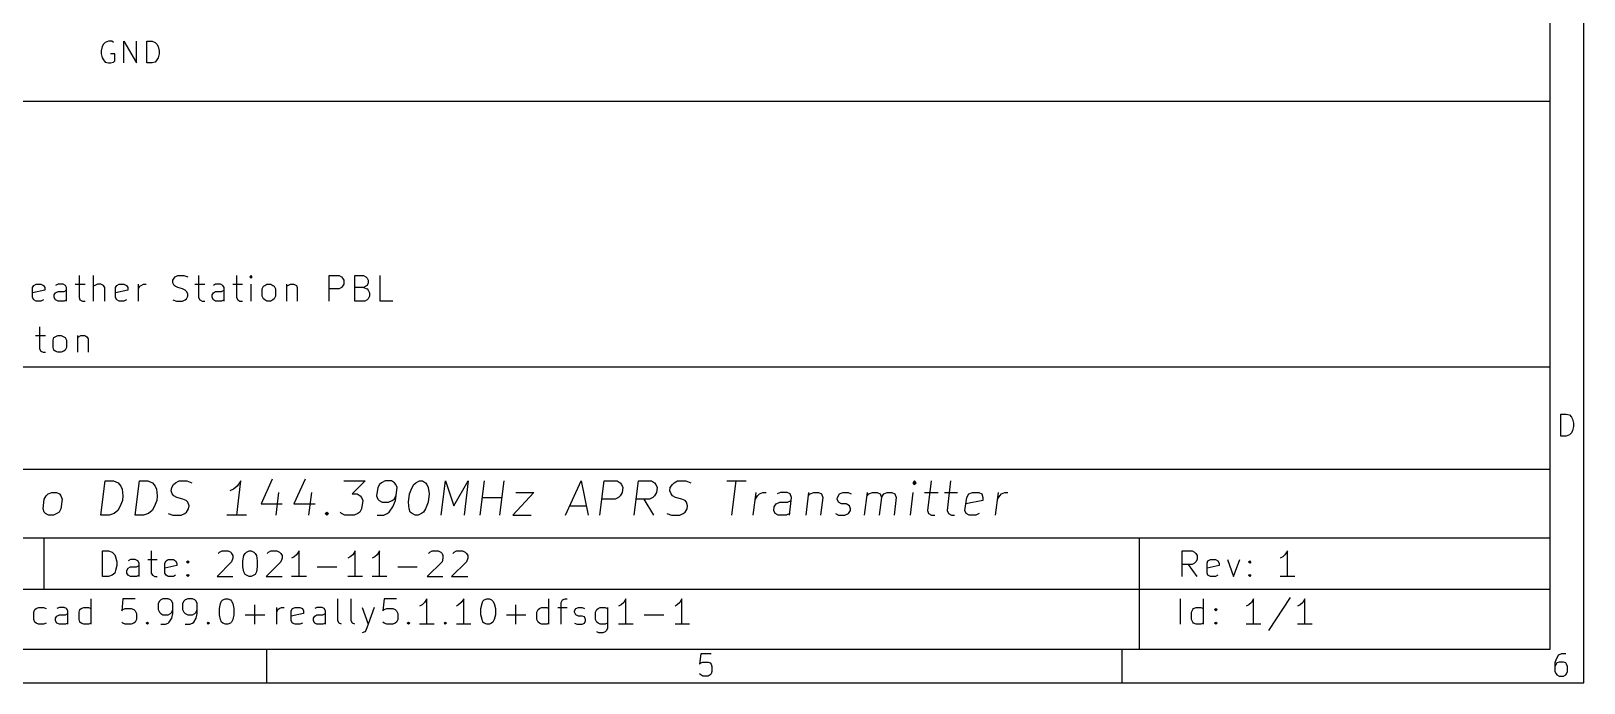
# Model space of a CAD drawing. Extents: x -2.2 to 11.3, y -7.9 to -0.4.
# Drawn here: x 7.726 to 11.299, y -7.874 to -6.373 of the extents above; entities that cross this region are included whole.
import ezdxf

# ---------------------------------------------------------------- set-up
doc = ezdxf.new("R2010")
doc.units = 0
doc.header["$MEASUREMENT"] = 0
doc.layers.add('CYAN2', color=4, linetype='CONTINUOUS')
doc.layers.add('RED2', color=1, linetype='CONTINUOUS')

msp = doc.modelspace()

# ---------------------------------------------------------------- linework, layer by layer
at = {"layer": 'CYAN2', "linetype": 'CONTINUOUS'}
for p, q in [((7.89, -6.409), (7.888, -6.419)), ((7.888, -6.419), (7.888, -6.426)), ((7.888, -6.426), (7.89, -6.435)), ((7.893, -6.404), (7.89, -6.409)), ((7.897, -6.4), (7.893, -6.404)), ((7.905, -6.397), (7.897, -6.4)), ((7.912, -6.397), (7.905, -6.397)), ((7.919, -6.426), (7.909, -6.426)), ((7.916, -6.4), (7.912, -6.397)), ((7.919, -6.442), (7.919, -6.426)), ((7.94, -6.447), (7.94, -6.397)), ((7.94, -6.397), (7.969, -6.447)), ((7.969, -6.447), (7.969, -6.397)), ((7.993, -6.447), (7.993, -6.397)), ((7.993, -6.397), (8.005, -6.397)), ((8.005, -6.397), (8.012, -6.4)), ((8.012, -6.4), (8.016, -6.404)), ((8.016, -6.404), (8.019, -6.409)), ((8.019, -6.409), (8.021, -6.419)), ((8.021, -6.426), (8.019, -6.435)), ((8.021, -6.419), (8.021, -6.426)), ((7.89, -6.435), (7.893, -6.44)), ((7.893, -6.44), (7.897, -6.445)), ((7.897, -6.445), (7.905, -6.447)), ((7.905, -6.447), (7.909, -6.447)), ((7.909, -6.447), (7.916, -6.445)), ((7.916, -6.445), (7.919, -6.442)), ((8.005, -6.447), (7.993, -6.447)), ((8.012, -6.445), (8.005, -6.447)), ((8.016, -6.44), (8.012, -6.445)), ((8.019, -6.435), (8.016, -6.44))]:
    msp.add_line(p, q, dxfattribs=at)
at = {"layer": 'RED2', "linetype": 'CONTINUOUS'}
for p, q in [((11.299, -7.874), (11.299, -0.394)), ((11.221, -7.796), (11.221, -0.472)), ((11.221, -6.536), (6.969, -6.536)), ((11.221, -7.796), (11.221, -6.536)), ((7.73, -6.964), (7.733, -6.959)), ((7.73, -6.987), (7.73, -6.964)), ((7.733, -6.959), (7.738, -6.956)), ((7.738, -6.956), (7.749, -6.956)), ((7.749, -6.956), (7.755, -6.959)), ((7.755, -6.959), (7.758, -6.964)), ((7.758, -6.964), (7.758, -6.97)), ((7.789, -6.956), (7.783, -6.959)), ((7.8, -6.956), (7.789, -6.956)), ((7.806, -6.959), (7.8, -6.956)), ((7.808, -6.964), (7.806, -6.959)), ((7.808, -6.995), (7.808, -6.964)), ((7.828, -6.956), (7.851, -6.956)), ((7.837, -6.936), (7.837, -6.987)), ((7.87, -6.995), (7.87, -6.936)), ((7.873, -6.959), (7.87, -6.961)), ((7.879, -6.956), (7.873, -6.959)), ((7.887, -6.956), (7.879, -6.956)), ((7.893, -6.959), (7.887, -6.956)), ((7.896, -6.964), (7.893, -6.959)), ((7.896, -6.995), (7.896, -6.964)), ((7.921, -6.964), (7.924, -6.959)), ((7.921, -6.987), (7.921, -6.964)), ((7.924, -6.959), (7.929, -6.956)), ((7.929, -6.956), (7.94, -6.956)), ((7.94, -6.956), (7.946, -6.959)), ((7.946, -6.959), (7.949, -6.964)), ((7.949, -6.964), (7.949, -6.97)), ((7.974, -6.995), (7.974, -6.956)), ((7.974, -6.967), (7.977, -6.961)), ((7.977, -6.961), (7.98, -6.959)), ((7.98, -6.959), (7.985, -6.956)), ((7.985, -6.956), (7.991, -6.956)), ((8.053, -6.947), (8.056, -6.942)), ((8.053, -6.953), (8.053, -6.947)), ((8.056, -6.959), (8.053, -6.953)), ((8.056, -6.942), (8.058, -6.939)), ((8.058, -6.961), (8.056, -6.959)), ((8.058, -6.939), (8.064, -6.936)), ((8.064, -6.964), (8.058, -6.961)), ((8.064, -6.936), (8.078, -6.936)), ((8.075, -6.967), (8.064, -6.964)), ((8.078, -6.936), (8.087, -6.939)), ((8.103, -6.956), (8.126, -6.956)), ((8.112, -6.936), (8.112, -6.987)), ((8.151, -6.956), (8.146, -6.959)), ((8.162, -6.956), (8.151, -6.956)), ((8.168, -6.959), (8.162, -6.956)), ((8.171, -6.964), (8.168, -6.959)), ((8.171, -6.995), (8.171, -6.964)), ((8.191, -6.956), (8.213, -6.956)), ((8.199, -6.936), (8.199, -6.987)), ((8.233, -6.936), (8.23, -6.939)), ((8.23, -6.939), (8.233, -6.942)), ((8.235, -6.939), (8.233, -6.936)), ((8.233, -6.936), (8.233, -6.942)), ((8.233, -6.942), (8.235, -6.939)), ((8.233, -6.995), (8.233, -6.956)), ((8.258, -6.967), (8.261, -6.961)), ((8.261, -6.961), (8.264, -6.959)), ((8.264, -6.959), (8.269, -6.956)), ((8.269, -6.956), (8.278, -6.956)), ((8.278, -6.956), (8.283, -6.959)), ((8.283, -6.959), (8.286, -6.961)), ((8.286, -6.961), (8.289, -6.967)), ((8.314, -6.956), (8.314, -6.995)), ((8.314, -6.961), (8.317, -6.959)), ((8.317, -6.959), (8.323, -6.956)), ((8.323, -6.956), (8.331, -6.956)), ((8.331, -6.956), (8.337, -6.959)), ((8.337, -6.959), (8.339, -6.964)), ((8.339, -6.964), (8.339, -6.995)), ((8.412, -6.995), (8.412, -6.936)), ((8.412, -6.936), (8.435, -6.936)), ((8.435, -6.936), (8.441, -6.939)), ((8.441, -6.964), (8.435, -6.967)), ((8.441, -6.939), (8.443, -6.942)), ((8.443, -6.961), (8.441, -6.964)), ((8.443, -6.942), (8.446, -6.947)), ((8.446, -6.956), (8.443, -6.961)), ((8.446, -6.947), (8.446, -6.956)), ((8.471, -6.995), (8.471, -6.936)), ((8.471, -6.936), (8.491, -6.936)), ((8.491, -6.964), (8.471, -6.964)), ((8.491, -6.936), (8.497, -6.939)), ((8.497, -6.961), (8.491, -6.964)), ((8.491, -6.964), (8.5, -6.967)), ((8.497, -6.939), (8.5, -6.942)), ((8.5, -6.959), (8.497, -6.961)), ((8.5, -6.942), (8.502, -6.947)), ((8.502, -6.953), (8.5, -6.959)), ((8.502, -6.947), (8.502, -6.953)), ((8.53, -6.995), (8.53, -6.936)), ((7.758, -6.97), (7.73, -6.976)), ((7.733, -6.992), (7.73, -6.987)), ((7.738, -6.995), (7.733, -6.992)), ((7.749, -6.995), (7.738, -6.995)), ((7.755, -6.992), (7.749, -6.995)), ((7.78, -6.981), (7.783, -6.976)), ((7.78, -6.987), (7.78, -6.981)), ((7.783, -6.992), (7.78, -6.987)), ((7.783, -6.976), (7.789, -6.973)), ((7.789, -6.995), (7.783, -6.992)), ((7.789, -6.973), (7.803, -6.973)), ((7.803, -6.995), (7.789, -6.995)), ((7.803, -6.973), (7.808, -6.97)), ((7.808, -6.992), (7.803, -6.995)), ((7.837, -6.987), (7.839, -6.992)), ((7.839, -6.992), (7.845, -6.995)), ((7.845, -6.995), (7.851, -6.995)), ((7.949, -6.97), (7.921, -6.976)), ((7.924, -6.992), (7.921, -6.987)), ((7.929, -6.995), (7.924, -6.992)), ((7.94, -6.995), (7.929, -6.995)), ((7.946, -6.992), (7.94, -6.995)), ((8.053, -6.992), (8.061, -6.995)), ((8.061, -6.995), (8.075, -6.995)), ((8.081, -6.97), (8.075, -6.967)), ((8.075, -6.995), (8.081, -6.992)), ((8.084, -6.973), (8.081, -6.97)), ((8.081, -6.992), (8.084, -6.99)), ((8.087, -6.978), (8.084, -6.973)), ((8.084, -6.99), (8.087, -6.984)), ((8.087, -6.984), (8.087, -6.978)), ((8.112, -6.987), (8.115, -6.992)), ((8.115, -6.992), (8.12, -6.995)), ((8.12, -6.995), (8.126, -6.995)), ((8.143, -6.981), (8.146, -6.976)), ((8.143, -6.987), (8.143, -6.981)), ((8.146, -6.992), (8.143, -6.987)), ((8.146, -6.976), (8.151, -6.973)), ((8.151, -6.995), (8.146, -6.992)), ((8.151, -6.973), (8.165, -6.973)), ((8.165, -6.995), (8.151, -6.995)), ((8.165, -6.973), (8.171, -6.97)), ((8.171, -6.992), (8.165, -6.995)), ((8.199, -6.987), (8.202, -6.992)), ((8.202, -6.992), (8.207, -6.995)), ((8.207, -6.995), (8.213, -6.995)), ((8.258, -6.984), (8.258, -6.967)), ((8.261, -6.99), (8.258, -6.984)), ((8.264, -6.992), (8.261, -6.99)), ((8.269, -6.995), (8.264, -6.992)), ((8.278, -6.995), (8.269, -6.995)), ((8.283, -6.992), (8.278, -6.995)), ((8.286, -6.99), (8.283, -6.992)), ((8.289, -6.984), (8.286, -6.99)), ((8.289, -6.967), (8.289, -6.984)), ((8.435, -6.967), (8.412, -6.967)), ((8.494, -6.995), (8.471, -6.995)), ((8.5, -6.992), (8.494, -6.995)), ((8.5, -6.967), (8.502, -6.97)), ((8.502, -6.99), (8.5, -6.992)), ((8.502, -6.97), (8.505, -6.976)), ((8.505, -6.984), (8.502, -6.99)), ((8.505, -6.976), (8.505, -6.984)), ((8.559, -6.995), (8.53, -6.995)), ((7.746, -7.054), (7.746, -7.105)), ((7.737, -7.074), (7.76, -7.074)), ((7.746, -7.105), (7.749, -7.11)), ((7.777, -7.085), (7.779, -7.079)), ((7.777, -7.102), (7.777, -7.085)), ((7.779, -7.108), (7.777, -7.102)), ((7.779, -7.079), (7.782, -7.077)), ((7.782, -7.11), (7.779, -7.108)), ((7.782, -7.077), (7.788, -7.074)), ((7.788, -7.074), (7.796, -7.074)), ((7.796, -7.074), (7.802, -7.077)), ((7.802, -7.077), (7.805, -7.079)), ((7.805, -7.108), (7.802, -7.11)), ((7.805, -7.079), (7.808, -7.085)), ((7.808, -7.102), (7.805, -7.108)), ((7.808, -7.085), (7.808, -7.102)), ((7.833, -7.074), (7.833, -7.113)), ((7.833, -7.079), (7.836, -7.077)), ((7.836, -7.077), (7.841, -7.074)), ((7.841, -7.074), (7.85, -7.074)), ((7.85, -7.074), (7.855, -7.077)), ((7.855, -7.077), (7.858, -7.082)), ((7.858, -7.082), (7.858, -7.113)), ((7.749, -7.11), (7.754, -7.113)), ((7.754, -7.113), (7.76, -7.113)), ((7.788, -7.113), (7.782, -7.11)), ((7.796, -7.113), (7.788, -7.113)), ((7.802, -7.11), (7.796, -7.113)), ((6.969, -7.146), (11.221, -7.146)), ((11.246, -7.306), (11.246, -7.255)), ((11.246, -7.255), (11.258, -7.255)), ((11.258, -7.255), (11.266, -7.257)), ((11.266, -7.257), (11.27, -7.262)), ((11.27, -7.262), (11.273, -7.267)), ((11.273, -7.267), (11.275, -7.276)), ((11.275, -7.284), (11.273, -7.293)), ((11.275, -7.276), (11.275, -7.284)), ((11.258, -7.306), (11.246, -7.306)), ((11.266, -7.303), (11.258, -7.306)), ((11.27, -7.298), (11.266, -7.303)), ((11.273, -7.293), (11.27, -7.298)), ((6.969, -7.382), (11.221, -7.382)), ((7.887, -7.488), (7.897, -7.409)), ((7.897, -7.409), (7.916, -7.409)), ((7.916, -7.409), (7.927, -7.413)), ((7.927, -7.413), (7.933, -7.421)), ((7.933, -7.421), (7.936, -7.428)), ((7.936, -7.428), (7.938, -7.443)), ((7.966, -7.488), (7.976, -7.409)), ((7.976, -7.409), (7.995, -7.409)), ((7.995, -7.409), (8.006, -7.413)), ((8.006, -7.413), (8.012, -7.421)), ((8.012, -7.421), (8.015, -7.428)), ((8.015, -7.428), (8.017, -7.443)), ((8.049, -7.432), (8.05, -7.424)), ((8.05, -7.424), (8.054, -7.417)), ((8.054, -7.417), (8.059, -7.413)), ((8.059, -7.413), (8.067, -7.409)), ((8.067, -7.409), (8.085, -7.409)), ((8.085, -7.409), (8.096, -7.413)), ((8.192, -7.428), (8.184, -7.432)), ((8.201, -7.421), (8.192, -7.428)), ((8.2, -7.488), (8.209, -7.409)), ((8.209, -7.409), (8.201, -7.421)), ((8.281, -7.405), (8.256, -7.462)), ((8.357, -7.405), (8.331, -7.462)), ((8.446, -7.409), (8.495, -7.409)), ((8.495, -7.409), (8.465, -7.439)), ((8.524, -7.424), (8.521, -7.443)), ((8.528, -7.417), (8.524, -7.424)), ((8.533, -7.413), (8.528, -7.417)), ((8.541, -7.409), (8.533, -7.413)), ((8.556, -7.409), (8.541, -7.409)), ((8.563, -7.413), (8.556, -7.409)), ((8.566, -7.417), (8.563, -7.413)), ((8.565, -7.454), (8.569, -7.424)), ((8.569, -7.424), (8.566, -7.417)), ((8.597, -7.439), (8.603, -7.424)), ((8.603, -7.424), (8.607, -7.417)), ((8.607, -7.417), (8.612, -7.413)), ((8.612, -7.413), (8.62, -7.409)), ((8.62, -7.409), (8.627, -7.409)), ((8.627, -7.409), (8.634, -7.413)), ((8.634, -7.413), (8.637, -7.417)), ((8.637, -7.417), (8.64, -7.424)), ((8.64, -7.424), (8.642, -7.439)), ((8.67, -7.488), (8.68, -7.409)), ((8.68, -7.409), (8.699, -7.466)), ((8.699, -7.466), (8.732, -7.409)), ((8.732, -7.409), (8.723, -7.488)), ((8.76, -7.488), (8.77, -7.409)), ((8.805, -7.488), (8.815, -7.409)), ((8.956, -7.488), (8.992, -7.409)), ((8.992, -7.409), (9.008, -7.488)), ((9.035, -7.488), (9.045, -7.409)), ((9.045, -7.409), (9.075, -7.409)), ((9.075, -7.409), (9.082, -7.413)), ((9.082, -7.413), (9.085, -7.417)), ((9.085, -7.417), (9.088, -7.424)), ((9.088, -7.424), (9.086, -7.436)), ((9.114, -7.488), (9.124, -7.409)), ((9.124, -7.409), (9.154, -7.409)), ((9.154, -7.409), (9.161, -7.413)), ((9.161, -7.413), (9.164, -7.417)), ((9.164, -7.417), (9.167, -7.424)), ((9.167, -7.424), (9.165, -7.436)), ((9.196, -7.432), (9.197, -7.424)), ((9.197, -7.424), (9.202, -7.417)), ((9.202, -7.417), (9.206, -7.413)), ((9.206, -7.413), (9.214, -7.409)), ((9.214, -7.409), (9.233, -7.409)), ((9.233, -7.409), (9.244, -7.413)), ((9.327, -7.409), (9.372, -7.409)), ((9.339, -7.488), (9.349, -7.409)), ((9.759, -7.409), (9.755, -7.413)), ((9.755, -7.413), (9.758, -7.417)), ((9.759, -7.409), (9.758, -7.417)), ((9.758, -7.417), (9.763, -7.413)), ((9.763, -7.413), (9.759, -7.409)), ((9.797, -7.409), (9.789, -7.477)), ((9.842, -7.409), (9.834, -7.477)), ((7.754, -7.473), (7.757, -7.451)), ((7.757, -7.451), (7.761, -7.443)), ((7.761, -7.443), (7.766, -7.439)), ((7.766, -7.439), (7.774, -7.436)), ((7.774, -7.436), (7.785, -7.436)), ((7.785, -7.436), (7.792, -7.439)), ((7.792, -7.439), (7.795, -7.443)), ((7.795, -7.443), (7.798, -7.451)), ((7.798, -7.451), (7.795, -7.473)), ((7.937, -7.454), (7.931, -7.469)), ((7.938, -7.443), (7.937, -7.454)), ((8.016, -7.454), (8.01, -7.469)), ((8.017, -7.443), (8.016, -7.454)), ((8.051, -7.439), (8.049, -7.432)), ((8.055, -7.443), (8.051, -7.439)), ((8.062, -7.447), (8.055, -7.443)), ((8.076, -7.451), (8.062, -7.447)), ((8.083, -7.454), (8.076, -7.451)), ((8.087, -7.458), (8.083, -7.454)), ((8.09, -7.466), (8.087, -7.458)), ((8.089, -7.473), (8.09, -7.466)), ((8.256, -7.462), (8.304, -7.462)), ((8.296, -7.436), (8.29, -7.488)), ((8.331, -7.462), (8.38, -7.462)), ((8.372, -7.436), (8.365, -7.488)), ((8.465, -7.439), (8.477, -7.439)), ((8.477, -7.439), (8.484, -7.443)), ((8.484, -7.443), (8.487, -7.447)), ((8.487, -7.447), (8.49, -7.454)), ((8.49, -7.454), (8.487, -7.473)), ((8.521, -7.443), (8.524, -7.451)), ((8.524, -7.451), (8.527, -7.454)), ((8.527, -7.454), (8.534, -7.458)), ((8.534, -7.458), (8.549, -7.458)), ((8.549, -7.458), (8.557, -7.454)), ((8.557, -7.454), (8.562, -7.451)), ((8.559, -7.469), (8.565, -7.454)), ((8.562, -7.451), (8.566, -7.443)), ((8.595, -7.458), (8.597, -7.439)), ((8.596, -7.473), (8.595, -7.458)), ((8.64, -7.458), (8.634, -7.473)), ((8.642, -7.439), (8.64, -7.458)), ((8.765, -7.447), (8.81, -7.447)), ((8.883, -7.436), (8.835, -7.488)), ((8.842, -7.436), (8.883, -7.436)), ((8.966, -7.466), (9.004, -7.466)), ((9.07, -7.451), (9.039, -7.451)), ((9.078, -7.447), (9.07, -7.451)), ((9.082, -7.443), (9.078, -7.447)), ((9.086, -7.436), (9.082, -7.443)), ((9.149, -7.451), (9.118, -7.451)), ((9.159, -7.488), (9.137, -7.451)), ((9.157, -7.447), (9.149, -7.451)), ((9.161, -7.443), (9.157, -7.447)), ((9.165, -7.436), (9.161, -7.443)), ((9.199, -7.439), (9.196, -7.432)), ((9.202, -7.443), (9.199, -7.439)), ((9.209, -7.447), (9.202, -7.443)), ((9.224, -7.451), (9.209, -7.447)), ((9.231, -7.454), (9.224, -7.451)), ((9.234, -7.458), (9.231, -7.454)), ((9.237, -7.466), (9.234, -7.458)), ((9.236, -7.473), (9.237, -7.466)), ((9.388, -7.488), (9.395, -7.436)), ((9.393, -7.451), (9.398, -7.443)), ((9.398, -7.443), (9.402, -7.439)), ((9.402, -7.439), (9.41, -7.436)), ((9.41, -7.436), (9.418, -7.436)), ((9.436, -7.469), (9.441, -7.462)), ((9.441, -7.462), (9.449, -7.458)), ((9.451, -7.436), (9.443, -7.439)), ((9.449, -7.458), (9.467, -7.458)), ((9.466, -7.436), (9.451, -7.436)), ((9.473, -7.439), (9.466, -7.436)), ((9.467, -7.458), (9.475, -7.454)), ((9.471, -7.488), (9.476, -7.447)), ((9.476, -7.447), (9.473, -7.439)), ((9.515, -7.436), (9.509, -7.488)), ((9.514, -7.443), (9.519, -7.439)), ((9.519, -7.439), (9.527, -7.436)), ((9.527, -7.436), (9.538, -7.436)), ((9.538, -7.436), (9.545, -7.439)), ((9.548, -7.447), (9.543, -7.488)), ((9.545, -7.439), (9.548, -7.447)), ((9.581, -7.451), (9.582, -7.447)), ((9.584, -7.458), (9.581, -7.451)), ((9.582, -7.447), (9.586, -7.439)), ((9.591, -7.462), (9.584, -7.458)), ((9.586, -7.439), (9.594, -7.436)), ((9.602, -7.462), (9.591, -7.462)), ((9.594, -7.436), (9.606, -7.436)), ((9.609, -7.466), (9.602, -7.462)), ((9.606, -7.436), (9.613, -7.439)), ((9.612, -7.473), (9.609, -7.466)), ((9.644, -7.488), (9.651, -7.436)), ((9.65, -7.443), (9.654, -7.439)), ((9.654, -7.439), (9.662, -7.436)), ((9.662, -7.436), (9.673, -7.436)), ((9.673, -7.436), (9.68, -7.439)), ((9.683, -7.447), (9.678, -7.488)), ((9.68, -7.439), (9.683, -7.447)), ((9.683, -7.447), (9.688, -7.439)), ((9.688, -7.439), (9.696, -7.436)), ((9.696, -7.436), (9.707, -7.436)), ((9.707, -7.436), (9.714, -7.439)), ((9.717, -7.447), (9.712, -7.488)), ((9.714, -7.439), (9.717, -7.447)), ((9.75, -7.488), (9.756, -7.436)), ((9.782, -7.436), (9.813, -7.436)), ((9.828, -7.436), (9.858, -7.436)), ((9.875, -7.477), (9.879, -7.447)), ((9.916, -7.454), (9.877, -7.462)), ((9.879, -7.447), (9.884, -7.439)), ((9.884, -7.439), (9.892, -7.436)), ((9.892, -7.436), (9.907, -7.436)), ((9.907, -7.436), (9.914, -7.439)), ((9.914, -7.439), (9.916, -7.447)), ((9.916, -7.447), (9.916, -7.454)), ((9.945, -7.488), (9.952, -7.436)), ((9.95, -7.451), (9.955, -7.443)), ((9.955, -7.443), (9.959, -7.439)), ((9.959, -7.439), (9.967, -7.436)), ((9.967, -7.436), (9.974, -7.436)), ((7.757, -7.481), (7.754, -7.473)), ((7.76, -7.484), (7.757, -7.481)), ((7.767, -7.488), (7.76, -7.484)), ((7.778, -7.488), (7.767, -7.488)), ((7.786, -7.484), (7.778, -7.488)), ((7.791, -7.481), (7.786, -7.484)), ((7.795, -7.473), (7.791, -7.481)), ((7.906, -7.488), (7.887, -7.488)), ((7.918, -7.484), (7.906, -7.488)), ((7.926, -7.477), (7.918, -7.484)), ((7.931, -7.469), (7.926, -7.477)), ((7.985, -7.488), (7.966, -7.488)), ((7.997, -7.484), (7.985, -7.488)), ((8.005, -7.477), (7.997, -7.484)), ((8.01, -7.469), (8.005, -7.477)), ((8.042, -7.484), (8.053, -7.488)), ((8.053, -7.488), (8.072, -7.488)), ((8.072, -7.488), (8.08, -7.484)), ((8.08, -7.484), (8.084, -7.481)), ((8.084, -7.481), (8.089, -7.473)), ((8.222, -7.488), (8.177, -7.488)), ((8.403, -7.484), (8.407, -7.481)), ((8.407, -7.488), (8.403, -7.484)), ((8.407, -7.481), (8.411, -7.484)), ((8.407, -7.481), (8.407, -7.488)), ((8.411, -7.484), (8.407, -7.488)), ((8.441, -7.484), (8.438, -7.481)), ((8.448, -7.488), (8.441, -7.484)), ((8.47, -7.488), (8.448, -7.488)), ((8.478, -7.484), (8.47, -7.488)), ((8.483, -7.481), (8.478, -7.484)), ((8.487, -7.473), (8.483, -7.481)), ((8.523, -7.488), (8.538, -7.488)), ((8.538, -7.488), (8.546, -7.484)), ((8.546, -7.484), (8.55, -7.481)), ((8.55, -7.481), (8.559, -7.469)), ((8.599, -7.481), (8.596, -7.473)), ((8.603, -7.484), (8.599, -7.481)), ((8.61, -7.488), (8.603, -7.484)), ((8.617, -7.488), (8.61, -7.488)), ((8.625, -7.484), (8.617, -7.488)), ((8.629, -7.481), (8.625, -7.484)), ((8.634, -7.473), (8.629, -7.481)), ((8.835, -7.488), (8.877, -7.488)), ((9.189, -7.484), (9.2, -7.488)), ((9.2, -7.488), (9.219, -7.488)), ((9.219, -7.488), (9.227, -7.484)), ((9.227, -7.484), (9.231, -7.481)), ((9.231, -7.481), (9.236, -7.473)), ((9.435, -7.477), (9.436, -7.469)), ((9.438, -7.484), (9.435, -7.477)), ((9.445, -7.488), (9.438, -7.484)), ((9.464, -7.488), (9.445, -7.488)), ((9.472, -7.484), (9.464, -7.488)), ((9.577, -7.484), (9.584, -7.488)), ((9.584, -7.488), (9.599, -7.488)), ((9.599, -7.488), (9.607, -7.484)), ((9.607, -7.484), (9.612, -7.477)), ((9.612, -7.477), (9.612, -7.473)), ((9.789, -7.477), (9.791, -7.484)), ((9.791, -7.484), (9.798, -7.488)), ((9.798, -7.488), (9.806, -7.488)), ((9.834, -7.477), (9.837, -7.484)), ((9.837, -7.484), (9.844, -7.488)), ((9.844, -7.488), (9.851, -7.488)), ((9.878, -7.484), (9.875, -7.477)), ((9.885, -7.488), (9.878, -7.484)), ((9.9, -7.488), (9.885, -7.488)), ((9.908, -7.484), (9.9, -7.488)), ((6.969, -7.54), (11.221, -7.54)), ((7.756, -7.54), (7.756, -7.658)), ((7.891, -7.629), (7.891, -7.57)), ((7.891, -7.57), (7.905, -7.57)), ((7.905, -7.57), (7.913, -7.573)), ((7.913, -7.573), (7.919, -7.579)), ((8.003, -7.57), (8.003, -7.621)), ((8.157, -7.576), (8.16, -7.573)), ((8.16, -7.573), (8.166, -7.57)), ((8.166, -7.57), (8.18, -7.57)), ((8.18, -7.57), (8.186, -7.573)), ((8.186, -7.573), (8.188, -7.576)), ((8.219, -7.576), (8.222, -7.573)), ((8.222, -7.573), (8.228, -7.57)), ((8.228, -7.57), (8.233, -7.57)), ((8.233, -7.57), (8.239, -7.573)), ((8.239, -7.573), (8.242, -7.576)), ((8.27, -7.576), (8.273, -7.573)), ((8.273, -7.573), (8.278, -7.57)), ((8.278, -7.57), (8.292, -7.57)), ((8.292, -7.57), (8.298, -7.573)), ((8.298, -7.573), (8.301, -7.576)), ((8.343, -7.57), (8.337, -7.579)), ((8.343, -7.629), (8.343, -7.57)), ((8.472, -7.57), (8.467, -7.579)), ((8.472, -7.629), (8.472, -7.57)), ((8.528, -7.57), (8.523, -7.579)), ((8.528, -7.629), (8.528, -7.57)), ((8.641, -7.576), (8.644, -7.573)), ((8.644, -7.573), (8.649, -7.57)), ((8.649, -7.57), (8.663, -7.57)), ((8.663, -7.57), (8.669, -7.573)), ((8.669, -7.573), (8.672, -7.576)), ((8.697, -7.576), (8.7, -7.573)), ((8.7, -7.573), (8.705, -7.57)), ((8.705, -7.57), (8.719, -7.57)), ((8.719, -7.57), (8.725, -7.573)), ((8.725, -7.573), (8.728, -7.576)), ((10.276, -7.54), (10.276, -7.796)), ((10.375, -7.629), (10.375, -7.57)), ((10.375, -7.57), (10.398, -7.57)), ((10.398, -7.57), (10.403, -7.573)), ((10.403, -7.573), (10.406, -7.576)), ((10.617, -7.57), (10.611, -7.579)), ((10.617, -7.629), (10.617, -7.57)), ((7.919, -7.579), (7.921, -7.584)), ((7.921, -7.584), (7.924, -7.595)), ((7.924, -7.604), (7.921, -7.615)), ((7.924, -7.595), (7.924, -7.604)), ((7.955, -7.59), (7.95, -7.593)), ((7.95, -7.61), (7.955, -7.607)), ((7.966, -7.59), (7.955, -7.59)), ((7.955, -7.607), (7.969, -7.607)), ((7.972, -7.593), (7.966, -7.59)), ((7.969, -7.607), (7.975, -7.604)), ((7.975, -7.598), (7.972, -7.593)), ((7.975, -7.629), (7.975, -7.598)), ((7.995, -7.59), (8.017, -7.59)), ((8.034, -7.598), (8.037, -7.593)), ((8.034, -7.621), (8.034, -7.598)), ((8.062, -7.604), (8.034, -7.61)), ((8.037, -7.593), (8.042, -7.59)), ((8.042, -7.59), (8.054, -7.59)), ((8.054, -7.59), (8.059, -7.593)), ((8.059, -7.593), (8.062, -7.598)), ((8.062, -7.598), (8.062, -7.604)), ((8.084, -7.595), (8.087, -7.593)), ((8.087, -7.598), (8.084, -7.595)), ((8.087, -7.593), (8.09, -7.595)), ((8.087, -7.593), (8.087, -7.598)), ((8.09, -7.595), (8.087, -7.598)), ((8.188, -7.595), (8.155, -7.629)), ((8.188, -7.576), (8.191, -7.581)), ((8.191, -7.587), (8.188, -7.595)), ((8.191, -7.581), (8.191, -7.587)), ((8.214, -7.593), (8.216, -7.581)), ((8.214, -7.607), (8.214, -7.593)), ((8.216, -7.618), (8.214, -7.607)), ((8.216, -7.581), (8.219, -7.576)), ((8.242, -7.576), (8.245, -7.581)), ((8.245, -7.581), (8.247, -7.593)), ((8.247, -7.607), (8.245, -7.618)), ((8.247, -7.593), (8.247, -7.607)), ((8.301, -7.595), (8.267, -7.629)), ((8.301, -7.576), (8.304, -7.581)), ((8.304, -7.587), (8.301, -7.595)), ((8.304, -7.581), (8.304, -7.587)), ((8.332, -7.584), (8.326, -7.587)), ((8.337, -7.579), (8.332, -7.584)), ((8.385, -7.607), (8.43, -7.607)), ((8.461, -7.584), (8.455, -7.587)), ((8.467, -7.579), (8.461, -7.584)), ((8.517, -7.584), (8.511, -7.587)), ((8.523, -7.579), (8.517, -7.584)), ((8.57, -7.607), (8.615, -7.607)), ((8.672, -7.595), (8.638, -7.629)), ((8.672, -7.576), (8.674, -7.581)), ((8.674, -7.587), (8.672, -7.595)), ((8.674, -7.581), (8.674, -7.587)), ((8.728, -7.595), (8.694, -7.629)), ((8.728, -7.576), (8.731, -7.581)), ((8.731, -7.587), (8.728, -7.595)), ((8.731, -7.581), (8.731, -7.587)), ((10.398, -7.601), (10.375, -7.601)), ((10.409, -7.629), (10.389, -7.601)), ((10.403, -7.598), (10.398, -7.601)), ((10.406, -7.595), (10.403, -7.598)), ((10.406, -7.576), (10.409, -7.581)), ((10.409, -7.59), (10.406, -7.595)), ((10.409, -7.581), (10.409, -7.59)), ((10.432, -7.598), (10.434, -7.593)), ((10.432, -7.621), (10.432, -7.598)), ((10.46, -7.604), (10.432, -7.61)), ((10.434, -7.593), (10.44, -7.59)), ((10.44, -7.59), (10.451, -7.59)), ((10.451, -7.59), (10.457, -7.593)), ((10.457, -7.593), (10.46, -7.598)), ((10.46, -7.598), (10.46, -7.604)), ((10.479, -7.59), (10.493, -7.629)), ((10.493, -7.629), (10.507, -7.59)), ((10.527, -7.595), (10.53, -7.593)), ((10.53, -7.598), (10.527, -7.595)), ((10.53, -7.593), (10.533, -7.595)), ((10.53, -7.593), (10.53, -7.598)), ((10.533, -7.595), (10.53, -7.598)), ((10.606, -7.584), (10.6, -7.587)), ((10.611, -7.579), (10.606, -7.584)), ((7.905, -7.629), (7.891, -7.629)), ((7.913, -7.626), (7.905, -7.629)), ((7.919, -7.621), (7.913, -7.626)), ((7.921, -7.615), (7.919, -7.621)), ((7.947, -7.615), (7.95, -7.61)), ((7.947, -7.621), (7.947, -7.615)), ((7.95, -7.626), (7.947, -7.621)), ((7.955, -7.629), (7.95, -7.626)), ((7.969, -7.629), (7.955, -7.629)), ((7.975, -7.626), (7.969, -7.629)), ((8.003, -7.621), (8.006, -7.626)), ((8.006, -7.626), (8.011, -7.629)), ((8.011, -7.629), (8.017, -7.629)), ((8.037, -7.626), (8.034, -7.621)), ((8.042, -7.629), (8.037, -7.626)), ((8.054, -7.629), (8.042, -7.629)), ((8.059, -7.626), (8.054, -7.629)), ((8.084, -7.626), (8.087, -7.624)), ((8.087, -7.629), (8.084, -7.626)), ((8.087, -7.624), (8.09, -7.626)), ((8.087, -7.624), (8.087, -7.629)), ((8.09, -7.626), (8.087, -7.629)), ((8.155, -7.629), (8.191, -7.629)), ((8.219, -7.624), (8.216, -7.618)), ((8.222, -7.626), (8.219, -7.624)), ((8.228, -7.629), (8.222, -7.626)), ((8.233, -7.629), (8.228, -7.629)), ((8.239, -7.626), (8.233, -7.629)), ((8.242, -7.624), (8.239, -7.626)), ((8.245, -7.618), (8.242, -7.624)), ((8.267, -7.629), (8.304, -7.629)), ((8.36, -7.629), (8.326, -7.629)), ((8.489, -7.629), (8.455, -7.629)), ((8.545, -7.629), (8.511, -7.629)), ((8.638, -7.629), (8.674, -7.629)), ((8.694, -7.629), (8.731, -7.629)), ((10.434, -7.626), (10.432, -7.621)), ((10.44, -7.629), (10.434, -7.626)), ((10.451, -7.629), (10.44, -7.629)), ((10.457, -7.626), (10.451, -7.629)), ((10.527, -7.626), (10.53, -7.624)), ((10.53, -7.629), (10.527, -7.626)), ((10.53, -7.624), (10.533, -7.626)), ((10.53, -7.624), (10.53, -7.629)), ((10.533, -7.626), (10.53, -7.629)), ((10.634, -7.629), (10.6, -7.629)), ((6.969, -7.658), (11.221, -7.658)), ((7.865, -7.739), (7.865, -7.68)), ((7.938, -7.68), (7.935, -7.708)), ((7.966, -7.68), (7.938, -7.68)), ((8.03, -7.68), (8.025, -7.683)), ((8.042, -7.68), (8.03, -7.68)), ((8.047, -7.683), (8.042, -7.68)), ((8.087, -7.68), (8.081, -7.683)), ((8.098, -7.68), (8.087, -7.68)), ((8.103, -7.683), (8.098, -7.68)), ((8.168, -7.683), (8.174, -7.68)), ((8.174, -7.68), (8.179, -7.68)), ((8.179, -7.68), (8.185, -7.683)), ((8.432, -7.731), (8.432, -7.68)), ((8.463, -7.731), (8.463, -7.68)), ((8.539, -7.68), (8.536, -7.708)), ((8.567, -7.68), (8.539, -7.68)), ((8.637, -7.68), (8.632, -7.689)), ((8.637, -7.739), (8.637, -7.68)), ((8.722, -7.68), (8.716, -7.689)), ((8.722, -7.739), (8.722, -7.68)), ((8.769, -7.683), (8.775, -7.68)), ((8.775, -7.68), (8.781, -7.68)), ((8.781, -7.68), (8.786, -7.683)), ((8.918, -7.739), (8.918, -7.68)), ((8.949, -7.683), (8.955, -7.68)), ((8.955, -7.68), (8.96, -7.68)), ((9.095, -7.68), (9.09, -7.689)), ((9.095, -7.739), (9.095, -7.68)), ((9.224, -7.68), (9.219, -7.689)), ((9.224, -7.739), (9.224, -7.68)), ((10.371, -7.739), (10.371, -7.68)), ((10.424, -7.739), (10.424, -7.68)), ((10.539, -7.68), (10.534, -7.689)), ((10.539, -7.739), (10.539, -7.68)), ((10.623, -7.677), (10.573, -7.753)), ((10.657, -7.68), (10.652, -7.689)), ((10.657, -7.739), (10.657, -7.68)), ((7.733, -7.711), (7.735, -7.705)), ((7.733, -7.728), (7.733, -7.711)), ((7.735, -7.705), (7.738, -7.703)), ((7.738, -7.703), (7.744, -7.7)), ((7.744, -7.7), (7.755, -7.7)), ((7.755, -7.7), (7.761, -7.703)), ((7.792, -7.7), (7.786, -7.703)), ((7.803, -7.7), (7.792, -7.7)), ((7.808, -7.703), (7.803, -7.7)), ((7.806, -7.717), (7.811, -7.714)), ((7.811, -7.708), (7.808, -7.703)), ((7.811, -7.739), (7.811, -7.708)), ((7.837, -7.711), (7.839, -7.705)), ((7.837, -7.728), (7.837, -7.711)), ((7.839, -7.705), (7.842, -7.703)), ((7.842, -7.703), (7.848, -7.7)), ((7.848, -7.7), (7.859, -7.7)), ((7.859, -7.7), (7.865, -7.703)), ((7.935, -7.708), (7.938, -7.705)), ((7.938, -7.705), (7.943, -7.703)), ((7.943, -7.703), (7.957, -7.703)), ((7.957, -7.703), (7.963, -7.705)), ((7.963, -7.705), (7.966, -7.708)), ((7.966, -7.708), (7.969, -7.714)), ((7.969, -7.714), (7.969, -7.728)), ((8.022, -7.686), (8.019, -7.691)), ((8.019, -7.691), (8.019, -7.705)), ((8.019, -7.705), (8.022, -7.711)), ((8.025, -7.683), (8.022, -7.686)), ((8.022, -7.711), (8.025, -7.714)), ((8.025, -7.714), (8.03, -7.717)), ((8.042, -7.717), (8.047, -7.714)), ((8.05, -7.686), (8.047, -7.683)), ((8.047, -7.714), (8.05, -7.711)), ((8.053, -7.691), (8.05, -7.686)), ((8.05, -7.711), (8.053, -7.705)), ((8.05, -7.725), (8.053, -7.714)), ((8.053, -7.714), (8.053, -7.691)), ((8.078, -7.686), (8.075, -7.691)), ((8.075, -7.691), (8.075, -7.705)), ((8.075, -7.705), (8.078, -7.711)), ((8.081, -7.683), (8.078, -7.686)), ((8.078, -7.711), (8.081, -7.714)), ((8.081, -7.714), (8.087, -7.717)), ((8.098, -7.717), (8.103, -7.714)), ((8.106, -7.686), (8.103, -7.683)), ((8.103, -7.714), (8.106, -7.711)), ((8.109, -7.691), (8.106, -7.686)), ((8.106, -7.711), (8.109, -7.705)), ((8.106, -7.725), (8.109, -7.714)), ((8.109, -7.714), (8.109, -7.691)), ((8.16, -7.703), (8.162, -7.691)), ((8.16, -7.717), (8.16, -7.703)), ((8.162, -7.691), (8.165, -7.686)), ((8.165, -7.686), (8.168, -7.683)), ((8.185, -7.683), (8.188, -7.686)), ((8.188, -7.686), (8.191, -7.691)), ((8.191, -7.691), (8.193, -7.703)), ((8.193, -7.703), (8.193, -7.717)), ((8.241, -7.739), (8.241, -7.694)), ((8.292, -7.739), (8.292, -7.7)), ((8.292, -7.711), (8.294, -7.705)), ((8.294, -7.705), (8.297, -7.703)), ((8.297, -7.703), (8.303, -7.7)), ((8.303, -7.7), (8.309, -7.7)), ((8.325, -7.708), (8.328, -7.703)), ((8.325, -7.731), (8.325, -7.708)), ((8.353, -7.714), (8.325, -7.72)), ((8.328, -7.703), (8.334, -7.7)), ((8.334, -7.7), (8.345, -7.7)), ((8.345, -7.7), (8.351, -7.703)), ((8.351, -7.703), (8.353, -7.708)), ((8.353, -7.708), (8.353, -7.714)), ((8.384, -7.7), (8.379, -7.703)), ((8.396, -7.7), (8.384, -7.7)), ((8.401, -7.703), (8.396, -7.7)), ((8.398, -7.717), (8.404, -7.714)), ((8.404, -7.708), (8.401, -7.703)), ((8.404, -7.739), (8.404, -7.708)), ((8.488, -7.7), (8.502, -7.739)), ((8.516, -7.7), (8.502, -7.739)), ((8.536, -7.708), (8.539, -7.705)), ((8.539, -7.705), (8.545, -7.703)), ((8.545, -7.703), (8.559, -7.703)), ((8.559, -7.703), (8.564, -7.705)), ((8.564, -7.705), (8.567, -7.708)), ((8.567, -7.708), (8.57, -7.714)), ((8.57, -7.714), (8.57, -7.728)), ((8.626, -7.694), (8.62, -7.697)), ((8.632, -7.689), (8.626, -7.694)), ((8.71, -7.694), (8.705, -7.697)), ((8.716, -7.689), (8.71, -7.694)), ((8.761, -7.703), (8.764, -7.691)), ((8.761, -7.717), (8.761, -7.703)), ((8.764, -7.691), (8.766, -7.686)), ((8.766, -7.686), (8.769, -7.683)), ((8.786, -7.683), (8.789, -7.686)), ((8.789, -7.686), (8.792, -7.691)), ((8.792, -7.691), (8.795, -7.703)), ((8.795, -7.703), (8.795, -7.717)), ((8.842, -7.739), (8.842, -7.694)), ((8.89, -7.711), (8.893, -7.705)), ((8.89, -7.728), (8.89, -7.711)), ((8.893, -7.705), (8.896, -7.703)), ((8.896, -7.703), (8.901, -7.7)), ((8.901, -7.7), (8.913, -7.7)), ((8.913, -7.7), (8.918, -7.703)), ((8.938, -7.7), (8.96, -7.7)), ((8.946, -7.689), (8.949, -7.683)), ((8.946, -7.739), (8.946, -7.689)), ((8.977, -7.708), (8.98, -7.703)), ((8.977, -7.711), (8.977, -7.708)), ((8.98, -7.717), (8.977, -7.711)), ((8.98, -7.703), (8.986, -7.7)), ((8.986, -7.7), (8.994, -7.7)), ((8.994, -7.7), (9, -7.703)), ((9.025, -7.711), (9.028, -7.705)), ((9.025, -7.728), (9.025, -7.711)), ((9.028, -7.705), (9.031, -7.703)), ((9.031, -7.703), (9.036, -7.7)), ((9.036, -7.7), (9.047, -7.7)), ((9.047, -7.7), (9.053, -7.703)), ((9.053, -7.7), (9.053, -7.748)), ((9.084, -7.694), (9.078, -7.697)), ((9.09, -7.689), (9.084, -7.694)), ((9.213, -7.694), (9.208, -7.697)), ((9.219, -7.689), (9.213, -7.694)), ((10.396, -7.711), (10.399, -7.705)), ((10.396, -7.728), (10.396, -7.711)), ((10.399, -7.705), (10.401, -7.703)), ((10.401, -7.703), (10.407, -7.7)), ((10.407, -7.7), (10.418, -7.7)), ((10.418, -7.7), (10.424, -7.703)), ((10.449, -7.705), (10.452, -7.703)), ((10.452, -7.708), (10.449, -7.705)), ((10.452, -7.703), (10.455, -7.705)), ((10.452, -7.703), (10.452, -7.708)), ((10.455, -7.705), (10.452, -7.708)), ((10.528, -7.694), (10.522, -7.697)), ((10.534, -7.689), (10.528, -7.694)), ((10.646, -7.694), (10.64, -7.697)), ((10.652, -7.689), (10.646, -7.694)), ((7.735, -7.734), (7.733, -7.728)), ((7.738, -7.736), (7.735, -7.734)), ((7.744, -7.739), (7.738, -7.736)), ((7.755, -7.739), (7.744, -7.739)), ((7.761, -7.736), (7.755, -7.739)), ((7.783, -7.725), (7.786, -7.72)), ((7.783, -7.731), (7.783, -7.725)), ((7.786, -7.736), (7.783, -7.731)), ((7.786, -7.72), (7.792, -7.717)), ((7.792, -7.739), (7.786, -7.736)), ((7.792, -7.717), (7.806, -7.717)), ((7.806, -7.739), (7.792, -7.739)), ((7.811, -7.736), (7.806, -7.739)), ((7.839, -7.734), (7.837, -7.728)), ((7.842, -7.736), (7.839, -7.734)), ((7.848, -7.739), (7.842, -7.736)), ((7.859, -7.739), (7.848, -7.739)), ((7.865, -7.736), (7.859, -7.739)), ((7.938, -7.736), (7.935, -7.734)), ((7.943, -7.739), (7.938, -7.736)), ((7.957, -7.739), (7.943, -7.739)), ((7.963, -7.736), (7.957, -7.739)), ((7.966, -7.734), (7.963, -7.736)), ((7.969, -7.728), (7.966, -7.734)), ((7.991, -7.736), (7.994, -7.734)), ((7.994, -7.739), (7.991, -7.736)), ((7.994, -7.734), (7.997, -7.736)), ((7.994, -7.734), (7.994, -7.739)), ((7.997, -7.736), (7.994, -7.739)), ((8.025, -7.739), (8.036, -7.739)), ((8.03, -7.717), (8.042, -7.717)), ((8.036, -7.739), (8.042, -7.736)), ((8.042, -7.736), (8.044, -7.734)), ((8.044, -7.734), (8.05, -7.725)), ((8.081, -7.739), (8.092, -7.739)), ((8.087, -7.717), (8.098, -7.717)), ((8.092, -7.739), (8.098, -7.736)), ((8.098, -7.736), (8.101, -7.734)), ((8.101, -7.734), (8.106, -7.725)), ((8.132, -7.736), (8.134, -7.734)), ((8.134, -7.739), (8.132, -7.736)), ((8.134, -7.734), (8.137, -7.736)), ((8.134, -7.734), (8.134, -7.739)), ((8.137, -7.736), (8.134, -7.739)), ((8.162, -7.728), (8.16, -7.717)), ((8.165, -7.734), (8.162, -7.728)), ((8.168, -7.736), (8.165, -7.734)), ((8.174, -7.739), (8.168, -7.736)), ((8.179, -7.739), (8.174, -7.739)), ((8.185, -7.736), (8.179, -7.739)), ((8.188, -7.734), (8.185, -7.736)), ((8.191, -7.728), (8.188, -7.734)), ((8.193, -7.717), (8.191, -7.728)), ((8.219, -7.717), (8.264, -7.717)), ((8.328, -7.736), (8.325, -7.731)), ((8.334, -7.739), (8.328, -7.736)), ((8.345, -7.739), (8.334, -7.739)), ((8.351, -7.736), (8.345, -7.739)), ((8.376, -7.725), (8.379, -7.72)), ((8.376, -7.731), (8.376, -7.725)), ((8.379, -7.736), (8.376, -7.731)), ((8.379, -7.72), (8.384, -7.717)), ((8.384, -7.739), (8.379, -7.736)), ((8.384, -7.717), (8.398, -7.717)), ((8.398, -7.739), (8.384, -7.739)), ((8.404, -7.736), (8.398, -7.739)), ((8.435, -7.736), (8.432, -7.731)), ((8.441, -7.739), (8.435, -7.736)), ((8.466, -7.736), (8.463, -7.731)), ((8.471, -7.739), (8.466, -7.736)), ((8.502, -7.739), (8.497, -7.753)), ((8.539, -7.736), (8.536, -7.734)), ((8.545, -7.739), (8.539, -7.736)), ((8.559, -7.739), (8.545, -7.739)), ((8.564, -7.736), (8.559, -7.739)), ((8.567, -7.734), (8.564, -7.736)), ((8.57, -7.728), (8.567, -7.734)), ((8.592, -7.736), (8.595, -7.734)), ((8.595, -7.739), (8.592, -7.736)), ((8.595, -7.734), (8.598, -7.736)), ((8.595, -7.734), (8.595, -7.739)), ((8.598, -7.736), (8.595, -7.739)), ((8.654, -7.739), (8.62, -7.739)), ((8.677, -7.736), (8.679, -7.734)), ((8.679, -7.739), (8.677, -7.736)), ((8.679, -7.734), (8.682, -7.736)), ((8.679, -7.734), (8.679, -7.739)), ((8.682, -7.736), (8.679, -7.739)), ((8.738, -7.739), (8.705, -7.739)), ((8.764, -7.728), (8.761, -7.717)), ((8.766, -7.734), (8.764, -7.728)), ((8.769, -7.736), (8.766, -7.734)), ((8.775, -7.739), (8.769, -7.736)), ((8.781, -7.739), (8.775, -7.739)), ((8.786, -7.736), (8.781, -7.739)), ((8.789, -7.734), (8.786, -7.736)), ((8.792, -7.728), (8.789, -7.734)), ((8.795, -7.717), (8.792, -7.728)), ((8.82, -7.717), (8.865, -7.717)), ((8.893, -7.734), (8.89, -7.728)), ((8.896, -7.736), (8.893, -7.734)), ((8.901, -7.739), (8.896, -7.736)), ((8.913, -7.739), (8.901, -7.739)), ((8.918, -7.736), (8.913, -7.739)), ((8.977, -7.736), (8.983, -7.739)), ((8.986, -7.72), (8.98, -7.717)), ((8.983, -7.739), (8.994, -7.739)), ((8.994, -7.72), (8.986, -7.72)), ((9, -7.722), (8.994, -7.72)), ((8.994, -7.739), (9, -7.736)), ((9.002, -7.728), (9, -7.722)), ((9, -7.736), (9.002, -7.731)), ((9.002, -7.731), (9.002, -7.728)), ((9.028, -7.734), (9.025, -7.728)), ((9.031, -7.736), (9.028, -7.734)), ((9.036, -7.739), (9.031, -7.736)), ((9.047, -7.739), (9.036, -7.739)), ((9.053, -7.736), (9.047, -7.739)), ((9.053, -7.748), (9.05, -7.753)), ((9.112, -7.739), (9.078, -7.739)), ((9.137, -7.717), (9.182, -7.717)), ((9.241, -7.739), (9.208, -7.739)), ((10.399, -7.734), (10.396, -7.728)), ((10.401, -7.736), (10.399, -7.734)), ((10.407, -7.739), (10.401, -7.736)), ((10.418, -7.739), (10.407, -7.739)), ((10.424, -7.736), (10.418, -7.739)), ((10.449, -7.736), (10.452, -7.734)), ((10.452, -7.739), (10.449, -7.736)), ((10.452, -7.734), (10.455, -7.736)), ((10.452, -7.734), (10.452, -7.739)), ((10.455, -7.736), (10.452, -7.739)), ((10.556, -7.739), (10.522, -7.739)), ((10.674, -7.739), (10.64, -7.739)), ((8.494, -7.756), (8.488, -7.759)), ((8.497, -7.753), (8.494, -7.756)), ((9.033, -7.759), (9.028, -7.756)), ((9.042, -7.759), (9.033, -7.759)), ((9.047, -7.756), (9.042, -7.759)), ((9.05, -7.753), (9.047, -7.756)), ((0.472, -7.796), (11.221, -7.796)), ((6.969, -7.796), (11.221, -7.796)), ((8.268, -7.796), (8.268, -7.874)), ((9.267, -7.807), (9.264, -7.831)), ((9.291, -7.807), (9.267, -7.807)), ((10.236, -7.796), (10.236, -7.874)), ((11.235, -7.819), (11.232, -7.828)), ((11.24, -7.811), (11.235, -7.819)), ((11.242, -7.809), (11.24, -7.811)), ((11.247, -7.807), (11.242, -7.809)), ((11.257, -7.807), (11.247, -7.807)), ((9.264, -7.831), (9.267, -7.828)), ((9.267, -7.855), (9.264, -7.853)), ((9.267, -7.828), (9.272, -7.826)), ((9.272, -7.858), (9.267, -7.855)), ((9.272, -7.826), (9.284, -7.826)), ((9.284, -7.858), (9.272, -7.858)), ((9.284, -7.826), (9.289, -7.828)), ((9.289, -7.855), (9.284, -7.858)), ((9.289, -7.828), (9.291, -7.831)), ((9.291, -7.853), (9.289, -7.855)), ((9.291, -7.831), (9.293, -7.836)), ((9.293, -7.848), (9.291, -7.853)), ((9.293, -7.836), (9.293, -7.848)), ((11.232, -7.828), (11.232, -7.848)), ((11.235, -7.831), (11.232, -7.836)), ((11.232, -7.848), (11.235, -7.853)), ((11.237, -7.828), (11.235, -7.831)), ((11.235, -7.853), (11.237, -7.855)), ((11.242, -7.826), (11.237, -7.828)), ((11.237, -7.855), (11.242, -7.858)), ((11.252, -7.826), (11.242, -7.826)), ((11.242, -7.858), (11.252, -7.858)), ((11.257, -7.828), (11.252, -7.826)), ((11.252, -7.858), (11.257, -7.855)), ((11.259, -7.831), (11.257, -7.828)), ((11.257, -7.855), (11.259, -7.853)), ((11.261, -7.836), (11.259, -7.831)), ((11.259, -7.853), (11.261, -7.848)), ((11.261, -7.848), (11.261, -7.836)), ((0.394, -7.874), (11.299, -7.874))]:
    msp.add_line(p, q, dxfattribs=at)

doc.saveas('drawing.dxf')
